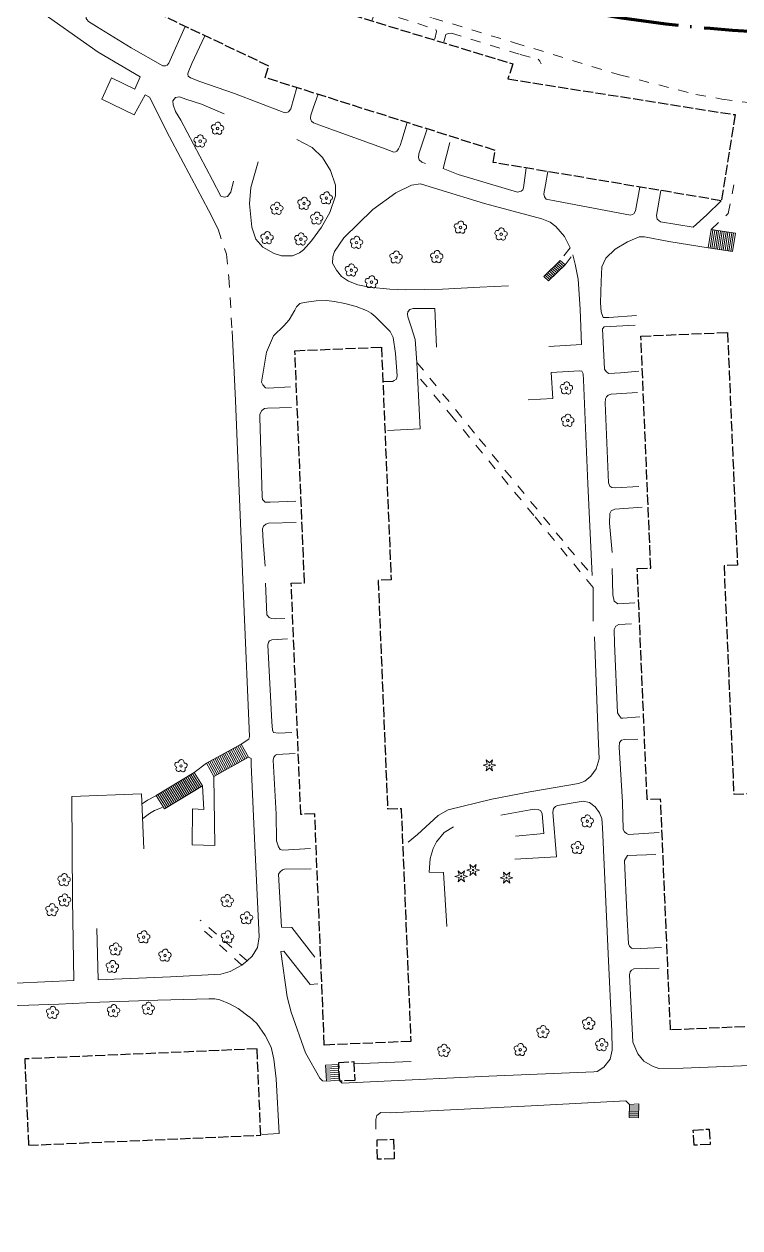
# Model space of a CAD drawing. Header units: metres. Extents: x 153803 to 154505, y 6403132 to 6403840.
# Drawn here: x 154233.7 to 154346.7, y 6403233.4 to 6403423.5 of the extents above; entities that cross this region are included whole.
import ezdxf

# ---------------------------------------------------------------- set-up
doc = ezdxf.new("R2010")
doc.units = ezdxf.units.M
for name, pattern in [('Användninggräns', [19.1, 15, -2, 0.1, -2]), ('Hus', [2, 1.6, -0.4]), ('Vägkant-kantremsa', [3.2, 1.6, -1.6])]:
    doc.linetypes.add(name, pattern=pattern)
for name, color, linetype, lineweight in [('BYG_TAKKONTUR_BYGG_L', 4, 'Hus', 25), ('DP_ANVÄNDNING_GRÄNS', 143, 'Användninggräns', 70), ('PRI_MARK_TRAPPA_PLANSTEG', 40, 'Continuous', 18), ('PRI_MARK_TRAPPA_YTTER', 51, 'Continuous', 18), ('PRI_MARKSLAG_BARRTRÄD', 100, 'Continuous', 18), ('PRI_MARKSLAG_LÖVTRÄD', 100, 'Continuous', 18), ('PRI_VÄG_KANTSTÖD', 34, 'Continuous', 18), ('PRI_VÄG_VÄGKANT', 34, 'Vägkant-kantremsa', 18)]:
    doc.layers.add(name, color=color, linetype=linetype, lineweight=lineweight)

# ---------------------------------------------------------------- blocks, each defined once
blk = doc.blocks.new('PRI_M_LÖVTRÄD')
blk.add_circle((0, 0), 0.2)
for centre, radius, start, end in [((-0.601762, 0.206006), 0.384732, 57.341651, 261.23001), ((0.047722, 0.56156), 0.443002, 345.022908, 184.096476), ((0.585988, 0.07036), 0.392534, 269.444378, 106.321877), ((-0.395828, -0.476108), 0.401424, 131.233971, 330.911027), ((0.306072, -0.564084), 0.367104, 196.976003, 41.224955)]:
    blk.add_arc(centre, radius, start, end)
blk = doc.blocks.new('PRI_M_BARRTRÄD')
for p, q in [((-1, 0), (-0.34641, 0.2)), ((-0.34641, -0.2), (-1, 0)), ((-0.5, 0.866026), (0, 0.4)), ((-0.34641, 0.2), (-0.5, 0.866026)), ((0, 0.4), (0.5, 0.866026)), ((0.5, 0.866026), (0.34641, 0.2)), ((0.34641, 0.2), (1, 0)), ((1, 0), (0.34641, -0.2)), ((-0.5, -0.866026), (-0.34641, -0.2)), ((0, -0.4), (-0.5, -0.866026)), ((0.5, -0.866026), (0, -0.4)), ((0.34641, -0.2), (0.5, -0.866026))]:
    blk.add_line(p, q)
blk.add_circle((0, 0), 0.1)

msp = doc.modelspace()

# ---------------------------------------------------------------- linework, layer by layer
at = {"layer": 'BYG_TAKKONTUR_BYGG_L'}
msp.add_polyline3d([(154275.91, 6403427.84, 104.34), (154310.86, 6403417.24, 104.34), (154310.11, 6403414.84, 104.44), (154345.97, 6403409.2, 104.44), (154343.8, 6403395.62, 104.18), (154307.76, 6403401.66, 104.18), (154308.07, 6403403.56, 103.96), (154271.77, 6403415.05, 104.1), (154272.34, 6403416.88, 104.06), (154237.96, 6403433.18, 104.04)], dxfattribs=at)
for points in [[(154335.77, 6403264.7, 99.37), (154334.22, 6403301.16, 101.72), (154332.09, 6403301.07, 100.84), (154330.53, 6403337.53, 100.85), (154332.66, 6403337.62, 102.27), (154331.1, 6403374.23, 102.28), (154344.78, 6403374.82, 102.28), (154346.35, 6403338.08, 102.28), (154344.23, 6403337.99, 100.84), (154345.77, 6403301.93, 100.04), (154347.93, 6403302.02, 99.39), (154349.5, 6403265.29, 99.31)], [(154281.11, 6403262.32, 101.39), (154279.6, 6403298.82, 103.71), (154277.4, 6403298.72, 102.9), (154275.89, 6403335.22, 102.91), (154277.98, 6403335.31, 104.31), (154276.46, 6403371.93, 104.39), (154290.13, 6403372.5, 104.4), (154291.66, 6403335.76, 104.4), (154289.61, 6403335.68, 102.91), (154291.1, 6403299.6, 102.25), (154293.25, 6403299.69, 101.47), (154294.77, 6403262.89, 101.38)], [(154234.39, 6403246.5, 99.88), (154271.07, 6403248.08, 99.88), (154270.49, 6403261.72, 99.88), (154233.8, 6403260.13, 99.88)], [(154285.76, 6403259.7, 92.75), (154285.91, 6403256.73, 92.75), (154283.55, 6403256.61, 92.69), (154283.4, 6403259.58, 92.69)], [(154339.53, 6403246.49, 93.61), (154339.38, 6403248.9, 93.61), (154341.9, 6403249.06, 93.76), (154342.05, 6403246.64, 93.76)], [(154289.52, 6403244.28, 93.48), (154289.43, 6403247.36, 93.49), (154292.06, 6403247.44, 93.58), (154292.15, 6403244.36, 93.58)]]:
    msp.add_polyline3d(points, close=True, dxfattribs=at)
at = {"layer": 'DP_ANVÄNDNING_GRÄNS', "flags": 128}
for points in [[(154173.68, 6403534.98, 0.270165), (154352.61, 6403422.2)], [(154261.61, 6403172.27, 0.26495), (154505.41, 6403337.09)]]:
    msp.add_lwpolyline(points, format="xyb", dxfattribs=at)
at = {"layer": 'PRI_MARK_TRAPPA_PLANSTEG'}
for points in [[(154341.74, 6403388.16, 95.01), (154342.18, 6403391.06, 95.16)], [(154342.47, 6403391.01, 95.01), (154342.03, 6403388.12, 94.86)], [(154342.33, 6403388.07, 94.7), (154342.77, 6403390.97, 94.85)], [(154343.07, 6403390.92, 94.7), (154342.63, 6403388.03, 94.54)], [(154342.92, 6403387.98, 94.38), (154343.36, 6403390.88, 94.55)], [(154343.66, 6403390.83, 94.39), (154343.22, 6403387.94, 94.23)], [(154343.52, 6403387.89, 94.07), (154343.96, 6403390.79, 94.24)], [(154344.25, 6403390.74, 94.08), (154343.82, 6403387.85, 93.91)], [(154344.11, 6403387.8, 93.76), (154344.55, 6403390.7, 93.92)], [(154344.85, 6403390.65, 93.77), (154344.41, 6403387.76, 93.6)], [(154344.7, 6403387.71, 93.44), (154345.14, 6403390.61, 93.62)], [(154345.44, 6403390.56, 93.46), (154345, 6403387.67, 93.28)], [(154345.3, 6403387.62, 93.13), (154345.74, 6403390.52, 93.31)], [(154346.03, 6403390.47, 93.15), (154345.59, 6403387.58, 92.97)], [(154316.86, 6403384.71, 94.31), (154317.59, 6403384.02, 94.31)], [(154317.81, 6403384.23, 94.39), (154317.07, 6403384.91, 94.38)], [(154317.29, 6403385.12, 94.46), (154318.03, 6403384.44, 94.46)], [(154318.25, 6403384.66, 94.53), (154317.5, 6403385.33, 94.53)], [(154317.71, 6403385.54, 94.6), (154318.47, 6403384.87, 94.6)], [(154318.69, 6403385.09, 94.67), (154317.93, 6403385.74, 94.67)], [(154318.14, 6403385.95, 94.74), (154318.91, 6403385.3, 94.74)], [(154319.13, 6403385.51, 94.82), (154318.35, 6403386.16, 94.82)], [(154316.49, 6403382.95, 93.96), (154315.79, 6403383.67, 93.95)], [(154316, 6403383.87, 94.02), (154316.71, 6403383.16, 94.03)], [(154316.93, 6403383.37, 94.1), (154316.22, 6403384.08, 94.1)], [(154316.43, 6403384.29, 94.17), (154317.15, 6403383.59, 94.17)], [(154317.37, 6403383.8, 94.24), (154316.65, 6403384.5, 94.24)], [(154266.78, 6403306.46, 93.19), (154265.63, 6403308.55, 93.11)], [(154265.9, 6403308.69, 93.18), (154267.05, 6403306.6, 93.25)], [(154267.31, 6403306.75, 93.31), (154266.16, 6403308.83, 93.24)], [(154266.42, 6403308.98, 93.3), (154267.57, 6403306.89, 93.38)], [(154267.83, 6403307.04, 93.45), (154266.68, 6403309.12, 93.37)], [(154266.94, 6403309.27, 93.43), (154268.09, 6403307.18, 93.51)], [(154268.35, 6403307.33, 93.58), (154267.2, 6403309.41, 93.49)], [(154267.47, 6403309.56, 93.56), (154268.62, 6403307.47, 93.64)], [(154268.88, 6403307.61, 93.7), (154267.73, 6403309.7, 93.62)], [(154267.99, 6403309.84, 93.69), (154269.14, 6403307.76, 93.77)], [(154263.64, 6403304.73, 92.41), (154262.49, 6403306.82, 92.35)], [(154262.76, 6403306.96, 92.41), (154263.9, 6403304.87, 92.47)], [(154264.17, 6403305.02, 92.53), (154263.02, 6403307.1, 92.48)], [(154263.28, 6403307.25, 92.54), (154264.43, 6403305.16, 92.6)], [(154264.69, 6403305.31, 92.66), (154263.54, 6403307.39, 92.6)], [(154263.8, 6403307.54, 92.67), (154264.95, 6403305.45, 92.73)], [(154265.21, 6403305.59, 92.8), (154264.06, 6403307.68, 92.73)], [(154264.33, 6403307.82, 92.79), (154265.48, 6403305.74, 92.86)], [(154265.74, 6403305.88, 92.92), (154264.59, 6403307.97, 92.86)], [(154264.85, 6403308.11, 92.92), (154266, 6403306.03, 92.99)], [(154266.26, 6403306.17, 93.06), (154265.11, 6403308.26, 92.99)], [(154265.37, 6403308.4, 93.05), (154266.52, 6403306.32, 93.12)], [(154259.52, 6403304.74, 91.76), (154260.82, 6403302.6, 91.74)], [(154261.08, 6403302.76, 91.81), (154259.78, 6403304.9, 91.82)], [(154260.04, 6403305.05, 91.88), (154261.34, 6403302.92, 91.87)], [(154261.6, 6403303.07, 91.93), (154260.3, 6403305.21, 91.94)], [(154260.56, 6403305.37, 91.99), (154261.86, 6403303.23, 91.99)], [(154256.4, 6403302.84, 91.06), (154257.7, 6403300.7, 91.01)], [(154257.96, 6403300.86, 91.07), (154256.66, 6403303, 91.12)], [(154256.92, 6403303.15, 91.18), (154258.22, 6403301.01, 91.13)], [(154258.48, 6403301.17, 91.19), (154257.18, 6403303.31, 91.23)], [(154257.44, 6403303.47, 91.29), (154258.74, 6403301.33, 91.25)], [(154259, 6403301.49, 91.31), (154257.7, 6403303.63, 91.35)], [(154257.96, 6403303.79, 91.41), (154259.26, 6403301.65, 91.38)], [(154259.52, 6403301.81, 91.44), (154258.22, 6403303.95, 91.47)], [(154258.48, 6403304.1, 91.53), (154259.78, 6403301.97, 91.5)], [(154260.04, 6403302.12, 91.56), (154258.74, 6403304.26, 91.59)], [(154259, 6403304.42, 91.64), (154260.3, 6403302.28, 91.62)], [(154260.56, 6403302.44, 91.68), (154259.26, 6403304.58, 91.7)], [(154255.87, 6403299.59, 90.58), (154254.57, 6403301.73, 90.65)], [(154254.83, 6403301.89, 90.71), (154256.13, 6403299.75, 90.64)], [(154256.39, 6403299.91, 90.7), (154255.09, 6403302.05, 90.77)], [(154255.35, 6403302.2, 90.83), (154256.65, 6403300.06, 90.76)], [(154256.91, 6403300.22, 90.82), (154255.61, 6403302.36, 90.88)], [(154255.87, 6403302.52, 90.94), (154257.18, 6403300.38, 90.88)], [(154257.44, 6403300.54, 90.95), (154256.13, 6403302.68, 91)], [(154283.27, 6403259.26, 90.1), (154281.27, 6403259.16, 90.16)], [(154281.3, 6403258.85, 90.3), (154283.29, 6403258.95, 90.25)], [(154283.32, 6403258.65, 90.39), (154281.32, 6403258.53, 90.45)], [(154281.34, 6403258.22, 90.59), (154283.34, 6403258.34, 90.53)], [(154283.36, 6403258.03, 90.68), (154281.37, 6403257.9, 90.73)], [(154281.4, 6403257.58, 90.87), (154283.39, 6403257.72, 90.82)], [(154283.41, 6403257.41, 90.96), (154281.42, 6403257.27, 91.01)], [(154281.44, 6403256.95, 91.15), (154283.44, 6403257.1, 91.11)], [(154283.46, 6403256.8, 91.25), (154281.47, 6403256.64, 91.3)], [(154329.27, 6403251.76, 90.64), (154330.75, 6403251.77, 90.7)], [(154330.75, 6403252.08, 90.52), (154329.28, 6403252.06, 90.5)], [(154330.77, 6403252.71, 90.17), (154329.29, 6403252.65, 90.21)], [(154329.29, 6403252.35, 90.35), (154330.76, 6403252.39, 90.35)], [(154329.3, 6403252.94, 90.07), (154330.78, 6403253.02, 90)], [(154329.25, 6403251.17, 90.93), (154330.73, 6403251.15, 91.05)], [(154330.72, 6403250.84, 91.22), (154329.25, 6403250.88, 91.07)], [(154330.74, 6403251.46, 90.87), (154329.26, 6403251.47, 90.78)]]:
    msp.add_polyline3d(points, dxfattribs=at)
at = {"layer": 'PRI_MARK_TRAPPA_YTTER'}
for points in [[(154346.03, 6403390.47, 93.15), (154342.18, 6403391.06, 95.16)], [(154341.74, 6403388.16, 95.01), (154345.59, 6403387.58, 92.97)], [(154318.35, 6403386.16, 94.82), (154315.79, 6403383.67, 93.95)], [(154316.49, 6403382.95, 93.96), (154319.13, 6403385.51, 94.82)], [(154267.99, 6403309.84, 93.69), (154262.49, 6403306.82, 92.35)], [(154263.64, 6403304.73, 92.41), (154269.14, 6403307.76, 93.77)], [(154260.56, 6403305.37, 91.99), (154254.57, 6403301.73, 90.65)], [(154255.87, 6403299.59, 90.58), (154261.86, 6403303.23, 91.99)], [(154281.27, 6403259.16, 90.16), (154281.47, 6403256.64, 91.3)], [(154283.46, 6403256.8, 91.25), (154283.27, 6403259.26, 90.1)], [(154329.3, 6403252.94, 90.07), (154329.25, 6403250.88, 91.07)], [(154330.72, 6403250.84, 91.22), (154330.78, 6403253.02, 90)]]:
    msp.add_polyline3d(points, dxfattribs=at)
at = {"layer": 'PRI_VÄG_KANTSTÖD'}
for points in [[(154205.72, 6403438.43, 95.51), (154209.53, 6403444, 95.51), (154211.06, 6403444.35, 95.51), (154215.65, 6403440.44, 95.37), (154220.3, 6403436.97, 95.43), (154227.37, 6403431.83, 95.46), (154235.23, 6403426.2, 95.58), (154245.37, 6403419.09, 95.64), (154252.01, 6403415.17, 95.61), (154251.16, 6403413.22, 95.62), (154247.52, 6403415.03, 95.8), (154245.95, 6403411.63, 95.76), (154251.07, 6403409.17, 95.63), (154252.8, 6403412.32, 95.64), (154253.48, 6403411.97, 95.59), (154256.67, 6403405.68, 94.94), (154260.16, 6403399.16, 94.22), (154262.83, 6403394.11, 93.98), (154264.34, 6403391.11, 93.84)], [(154259.15, 6403423.13, 95.95), (154256.54, 6403417.31, 95.74), (154256.27, 6403417.04, 95.75), (154256.01, 6403416.93, 95.75), (154255.6, 6403416.92, 95.75), (154250.62, 6403419.74, 95.69), (154245.11, 6403423.13, 95.7), (154243.89, 6403423.91, 95.68), (154243.6, 6403424.2, 95.65), (154243.49, 6403424.4, 95.66), (154243.5, 6403424.75, 95.66), (154243.72, 6403425.27, 95.66), (154244.22, 6403426.12, 95.74), (154245.89, 6403429.42, 95.89)], [(154276.76, 6403413.48, 95.91), (154275.82, 6403410.13, 95.71), (154275.45, 6403409.64, 95.71), (154275.05, 6403409.51, 95.71), (154274.59, 6403409.58, 95.65), (154266.91, 6403412.54, 95.68), (154261.47, 6403414.45, 95.66), (154259.95, 6403415.04, 95.67), (154259.63, 6403415.3, 95.67), (154259.57, 6403415.61, 95.67), (154259.61, 6403415.88, 95.67), (154260.21, 6403417.26, 95.78), (154262.25, 6403421.66, 95.93)], [(154265.29, 6403409.31, 95.57), (154261.7, 6403410.84, 95.59), (154259.24, 6403411.64, 95.68), (154258.25, 6403412.01, 95.66), (154257.63, 6403411.91, 95.64), (154257.2, 6403411.4, 95.6), (154257.22, 6403410.73, 95.47), (154257.59, 6403409.71, 95.42), (154258.43, 6403408.35, 95.28), (154263.45, 6403398.85, 94.09), (154264.79, 6403396.32, 93.85), (154265.27, 6403396.16, 93.8), (154265.83, 6403396.29, 93.7), (154266.35, 6403396.99, 93.6), (154266.78, 6403398.68, 93.27)], [(154294.2, 6403407.95, 95.92), (154293.36, 6403405.2, 95.84), (154293.11, 6403404.34, 95.77), (154292.83, 6403403.78, 95.78), (154292.57, 6403403.44, 95.78), (154292.35, 6403403.31, 95.78), (154292.04, 6403403.3, 95.78), (154291.81, 6403403.4, 95.77), (154290.29, 6403403.95, 95.76), (154280.82, 6403407.41, 95.68), (154279.41, 6403407.89, 95.67), (154279.08, 6403408.18, 95.67), (154278.98, 6403408.39, 95.67), (154278.93, 6403408.69, 95.67), (154278.98, 6403409.1, 95.67), (154279.41, 6403410.37, 95.69), (154280.12, 6403412.41, 95.79)], [(154297.08, 6403401.49, 95.7), (154296.49, 6403401.68, 95.71), (154296.1, 6403402.06, 95.71), (154295.98, 6403402.44, 95.71), (154296.03, 6403403.03, 95.71), (154297.33, 6403406.96, 95.94)], [(154270.66, 6403401.77, 92.82), (154269.51, 6403397.72, 93.18), (154269.29, 6403395.1, 93.7), (154269.64, 6403391.42, 94.25), (154270.29, 6403389.52, 94.5), (154271.42, 6403388.29, 94.73), (154273.17, 6403387.27, 94.96), (154274.33, 6403386.92, 95.07), (154276.06, 6403386.93, 95.11), (154277.17, 6403387.41, 95.16), (154277.81, 6403387.84, 95.13), (154279.09, 6403389.28, 95.15), (154280.66, 6403391.45, 95.18), (154281.98, 6403393.78, 95.21), (154282.86, 6403396.38, 95.25), (154282.86, 6403398.08, 95.26), (154282.07, 6403400.4, 95.27), (154280.84, 6403402.45, 95.34), (154279.19, 6403404, 95.45), (154276.77, 6403405.29, 95.38)], [(154313.01, 6403400.78, 95.87), (154312.55, 6403397.63, 95.72), (154312.44, 6403397.33, 95.73), (154312.18, 6403397.1, 95.73), (154311.61, 6403396.97, 95.7), (154302.24, 6403399.73, 95.72), (154299.86, 6403400.68, 95.66), (154300.91, 6403404.81, 95.44)], [(154330.93, 6403397.78, 95.99), (154330.26, 6403394.02, 95.78), (154330.01, 6403393.52, 95.76), (154329.44, 6403393.31, 95.77), (154317.75, 6403395.55, 95.71), (154316.16, 6403395.87, 95.71), (154315.9, 6403396.24, 95.71), (154315.8, 6403396.69, 95.71), (154316.02, 6403398.13, 95.75), (154316.43, 6403400.21, 95.84)], [(154319.94, 6403388.18, 95.24), (154319.02, 6403389.94, 95.48), (154317.66, 6403391.52, 95.62), (154316.8, 6403392.24, 95.64), (154315.47, 6403392.73, 95.64), (154306.4, 6403395.18, 95.73), (154299.19, 6403397.41, 95.71), (154296.29, 6403398.27, 95.67), (154294.85, 6403398.05, 95.61), (154292.42, 6403396.86, 95.46), (154288.77, 6403394.23, 95.3), (154284.18, 6403389.74, 95.24), (154282.7, 6403387.61, 95.2), (154282.45, 6403386.77, 95.15), (154282.41, 6403385.78, 95.15), (154283.01, 6403384.67, 94.93)], [(154343.8, 6403395.62, 95.37), (154341.51, 6403393.39, 95.42), (154339.36, 6403391.45, 95.39), (154334.21, 6403392.29, 95.73), (154333.68, 6403392.7, 95.74), (154333.55, 6403393.27, 95.81), (154334.23, 6403397.22, 95.99)], [(154341.74, 6403388.16, 95.01), (154335.54, 6403389.15, 95.6), (154331.69, 6403389.89, 95.68), (154330.81, 6403389.91, 95.68), (154329, 6403389.13, 95.61), (154327.02, 6403387.94, 95.46), (154325.54, 6403386.52, 95.31), (154324.91, 6403385.18, 94.91), (154324.84, 6403382.85, 94.64), (154324.74, 6403379.51, 94.08), (154324.83, 6403378.05, 93.89), (154325.13, 6403377.2, 93.81), (154326.06, 6403377.19, 93.82), (154330.39, 6403377.48, 93.85)], [(154316.58, 6403372.59, 93.82), (154321.73, 6403372.9, 93.65), (154321.53, 6403378.52, 94.03), (154321.22, 6403383.22, 94.7), (154320.74, 6403385.62, 95.07), (154320.34, 6403387.08, 95.23)], [(154288.22, 6403381.96, 93.98), (154286.38, 6403382.31, 94.33), (154284.95, 6403382.91, 94.66), (154283.81, 6403383.67, 94.77), (154283.01, 6403384.67, 94.91)], [(154288.22, 6403381.96, 94.05), (154291.43, 6403381.65, 93.91), (154293.96, 6403381.52, 93.81), (154299.78, 6403381.63, 93.72), (154305.65, 6403381.96, 93.63), (154310.17, 6403382.18, 93.76)], [(154274.72, 6403375.86, 95.14), (154275.57, 6403376.82, 95.14), (154276.44, 6403378.31, 95.15), (154276.72, 6403378.86, 95.15), (154277.25, 6403379.37, 95.15), (154277.95, 6403379.56, 95.08), (154279.83, 6403379.82, 95.09), (154281.47, 6403379.86, 94.94), (154282.74, 6403379.73, 94.73), (154284.36, 6403379.38, 94.51), (154286.12, 6403378.9, 94.33), (154287.78, 6403378.27, 94.01), (154288.49, 6403377.85, 93.82), (154289.14, 6403377.35, 93.82)], [(154289.14, 6403377.35, 93.69), (154291.49, 6403374.95, 93.6), (154291.96, 6403374.01, 93.55), (154292.37, 6403371.47, 93.38), (154292.62, 6403367.99, 93.35), (154292.52, 6403367.44, 93.36), (154292.12, 6403367.23, 93.36), (154291.87, 6403367.09, 93.36), (154290.51, 6403367.06, 93.3)], [(154291.1, 6403359.34, 93.23), (154296.22, 6403359.62, 93.2), (154295.84, 6403367.99, 93.2), (154295.74, 6403370.09, 93.25), (154295.43, 6403373.73, 93.49), (154294.82, 6403375.73, 93.49), (154294.3, 6403377.26, 93.49), (154294.23, 6403377.72, 93.49), (154294.3, 6403378.07, 93.49), (154294.62, 6403378.43, 93.5), (154295.15, 6403378.58, 93.5), (154298.57, 6403378.62, 93.58), (154298.85, 6403372.51, 93.58)], [(154266.55, 6403375.05, 95.12), (154267.06, 6403364.1, 95.48), (154267.6, 6403351.1, 95.46), (154268.39, 6403331.96, 94.51), (154269.29, 6403311.03, 93.83), (154269.18, 6403310.6, 93.83), (154267.99, 6403309.84, 93.69)], [(154275.79, 6403366.25, 95.91), (154272.24, 6403366.02, 95.7), (154271.83, 6403366.09, 95.65), (154271.41, 6403366.54, 95.61), (154271.19, 6403366.97, 95.59), (154272, 6403371.69, 95.31), (154273.1, 6403374.3, 95.31), (154274.72, 6403375.86, 95.27)], [(154330.22, 6403375.98, 93.87), (154325.32, 6403375.72, 93.78), (154325.02, 6403375.4, 93.77), (154325.35, 6403369.04, 93.7), (154325.61, 6403368.66, 93.7), (154325.97, 6403368.36, 93.7), (154327.87, 6403368.46, 93.78), (154330.79, 6403368.71, 93.93)], [(154313.31, 6403364.2, 93.77), (154317.19, 6403364.4, 93.66), (154316.91, 6403368.52, 93.59), (154320.53, 6403368.69, 93.65), (154321.47, 6403368.78, 93.62), (154321.8, 6403368.69, 93.6), (154321.97, 6403368.31, 93.6), (154322.04, 6403367.34, 93.61), (154322.73, 6403350.91, 93.65), (154323.42, 6403336.44, 92.61)], [(154330.59, 6403365.33, 93.94), (154326.4, 6403365.06, 93.84), (154325.91, 6403364.94, 93.71), (154325.65, 6403364.66, 93.71), (154325.5, 6403364.35, 93.71), (154325.44, 6403363.72, 93.67), (154325.96, 6403351.08, 93.76), (154326.18, 6403350.57, 93.77), (154326.51, 6403350.32, 93.77), (154327.05, 6403350.28, 93.81), (154330.76, 6403350.5, 93.98)], [(154276.63, 6403348.19, 95.92), (154272.55, 6403348.01, 95.5), (154271.78, 6403348, 95.5), (154271.33, 6403348.42, 95.5), (154271.3, 6403348.92, 95.46), (154270.94, 6403361.38, 95.62), (154270.94, 6403361.94, 95.61), (154271.26, 6403362.52, 95.62), (154271.65, 6403362.79, 95.62), (154272.15, 6403362.87, 95.64), (154275.92, 6403362.99, 95.91)], [(154331.31, 6403347.23, 93.96), (154327.01, 6403346.92, 93.73), (154326.43, 6403346.68, 93.62), (154326.18, 6403346.26, 93.47), (154326.16, 6403344.72, 93.4), (154326.57, 6403340.08, 93)], [(154271.77, 6403337.92, 94.89), (154271.47, 6403341.81, 95.26), (154271.35, 6403343.79, 95.27), (154271.52, 6403344.24, 95.32), (154271.87, 6403344.54, 95.35), (154272.27, 6403344.69, 95.41), (154276.65, 6403344.82, 95.96)], [(154326.56, 6403337.55, 92.62), (154326.69, 6403333.37, 92.44), (154326.86, 6403332.37, 92.4), (154327.44, 6403331.96, 92.4), (154330.13, 6403332.15, 92.48)], [(154274.89, 6403329.67, 94.44), (154273.34, 6403329.62, 94.38), (154272.79, 6403329.65, 94.38), (154272.4, 6403329.84, 94.38), (154272.01, 6403330.25, 94.38), (154271.84, 6403335.24, 94.58)], [(154323.55, 6403334.57, 92.58), (154323.56, 6403329.24, 92.31)], [(154329.64, 6403328.84, 92.42), (154327.62, 6403328.69, 92.4), (154327.13, 6403328.44, 92.36), (154326.9, 6403327.93, 92.3), (154326.93, 6403325.69, 92.22), (154327.43, 6403314.76, 92.1), (154327.65, 6403314.37, 92.11), (154327.98, 6403313.92, 92.15), (154328.27, 6403313.91, 92.25), (154330.91, 6403314.13, 92.41)], [(154276, 6403311.65, 94.32), (154273.85, 6403311.56, 94.03), (154273.1, 6403311.68, 94.02), (154272.9, 6403312.03, 94.02), (154272.8, 6403313.35, 93.94), (154272.21, 6403325.44, 94.15), (154272.28, 6403325.91, 94.17), (154272.47, 6403326.14, 94.17), (154272.8, 6403326.29, 94.17), (154275.28, 6403326.46, 94.38)], [(154323.77, 6403326.75, 92.27), (154324.35, 6403311.14, 91.93), (154324.49, 6403307.52, 91.84), (154324.03, 6403305.91, 91.77), (154323.21, 6403304.77, 91.63), (154322.23, 6403303.98, 91.57), (154321.24, 6403303.61, 91.56), (154313.56, 6403302.3, 91.29), (154307.54, 6403301.13, 90.96), (154300.66, 6403299.45, 90.85), (154299.07, 6403298.58, 90.79), (154295.84, 6403295.58, 90.51), (154294.34, 6403294.33, 90.4)], [(154330.61, 6403310.63, 92.37), (154328.52, 6403310.57, 92.16), (154328.04, 6403310.47, 92.12), (154327.74, 6403310.09, 92.07), (154327.68, 6403309.36, 92.04), (154328.18, 6403300.66, 91.29), (154328.3, 6403296.33, 90.87), (154328.52, 6403295.99, 90.84), (154328.84, 6403295.72, 90.83), (154329.15, 6403295.56, 90.83), (154333.99, 6403295.85, 90.95)], [(154269.14, 6403307.76, 93.77), (154269.57, 6403307.54, 93.84), (154269.58, 6403306.61, 93.83), (154270.09, 6403294.92, 92.86), (154270.84, 6403279.4, 92.09), (154270.58, 6403277.7, 91.84), (154269.73, 6403276.36, 91.72), (154268.9, 6403275.6, 91.65), (154268.1, 6403274.91, 91.63), (154266.25, 6403273.95, 91.38), (154264.78, 6403273.52, 91.27), (154256.84, 6403273.11, 90.54), (154245.39, 6403272.63, 89.89), (154245.18, 6403280.72, 90.1)], [(154262.49, 6403306.82, 92.35), (154260.56, 6403305.37, 91.99)], [(154278.94, 6403293.35, 93.12), (154274.54, 6403293.06, 92.88), (154274.12, 6403293.19, 92.88), (154273.85, 6403293.63, 92.88), (154273.57, 6403294.57, 92.97), (154273.49, 6403298.77, 93.37), (154273.02, 6403307.29, 93.91), (154273.12, 6403307.79, 93.91), (154273.4, 6403308.07, 93.92), (154273.6, 6403308.17, 93.95), (154276.5, 6403308.37, 94.27)], [(154261.86, 6403303.23, 91.99), (154262.09, 6403299.49, 91.95), (154260.29, 6403299.63, 91.92), (154260.22, 6403293.94, 91.76), (154263.8, 6403293.81, 91.77), (154263.64, 6403304.73, 92.41)], [(154252.61, 6403293.28, 90.19), (154252.23, 6403301.98, 90.57), (154241.25, 6403301.55, 90.31), (154241.33, 6403285.28, 90.02), (154241.55, 6403272.52, 89.73), (154223.16, 6403271.65, 89), (154222.68, 6403271.73, 88.93), (154222.14, 6403272.4, 88.98), (154219.33, 6403274.15, 89.15), (154215.47, 6403275.01, 89.27)], [(154311.18, 6403291.66, 91.18), (154317.75, 6403292.01, 91.21), (154317.19, 6403299.08, 91.35), (154317.31, 6403299.67, 91.36), (154317.63, 6403300, 91.36), (154317.93, 6403300.12, 91.36), (154321.98, 6403300.82, 91.39), (154322.99, 6403300.59, 91.29), (154323.89, 6403299.92, 91.2), (154324.56, 6403299, 91.16), (154324.91, 6403298.06, 91.04), (154325.06, 6403296.66, 90.9), (154325.92, 6403276.74, 90.48), (154326.49, 6403264.53, 90.26), (154326.55, 6403261.49, 90.23), (154326.23, 6403260.09, 90.24), (154325.24, 6403258.83, 90.29), (154324.21, 6403258.15, 90.34), (154323.65, 6403258.07, 90.36), (154307.09, 6403257.4, 90.92), (154289.43, 6403256.55, 91.27), (154283.94, 6403256.3, 91.33), (154283.46, 6403256.8, 91.25)], [(154309, 6403298.62, 91), (154313.63, 6403299.43, 91.21), (154314.27, 6403299.55, 91.22), (154314.87, 6403299.5, 91.22), (154315.28, 6403299.27, 91.22), (154315.53, 6403298.84, 91.22), (154315.77, 6403295.71, 91.21), (154311.28, 6403295.29, 91.18)], [(154297.68, 6403289.6, 90.16), (154297.83, 6403291.76, 90.32), (154298.28, 6403293.36, 90.37), (154298.81, 6403294.42, 90.46), (154300.06, 6403295.85, 90.62), (154301.49, 6403296.77, 90.72)], [(154333.47, 6403292.4, 90.98), (154329, 6403292.23, 90.76), (154328.53, 6403291.46, 90.69), (154328.87, 6403283.26, 90.56), (154329.13, 6403278.28, 90.59), (154329.3, 6403277.94, 90.59), (154329.6, 6403277.62, 90.64), (154329.96, 6403277.52, 90.68), (154334.38, 6403277.74, 91.2)], [(154279.61, 6403276.21, 92.65), (154275.96, 6403280.89, 92.39), (154274.33, 6403280.94, 92.21), (154273.88, 6403289.32, 92.52), (154274.14, 6403289.67, 92.5), (154274.51, 6403290, 92.5), (154274.83, 6403290.1, 92.57), (154279.01, 6403290.15, 93.02)], [(154300.47, 6403281.05, 90.26), (154299.94, 6403289.54, 90.17), (154297.68, 6403289.6, 90.16)], [(154281.47, 6403256.64, 91.3), (154280.81, 6403256.66, 91.3), (154280.41, 6403257.09, 91.31), (154278.14, 6403261.09, 91.43), (154275.85, 6403267.49, 91.79), (154275.25, 6403269.95, 91.91), (154274.25, 6403277.1, 92.18), (154274.74, 6403277.12, 92.27), (154278.86, 6403271.88, 92.83), (154280.06, 6403271.97, 92.84)], [(154333.97, 6403274.45, 90.98), (154330, 6403274.33, 90.7), (154329.63, 6403274.12, 90.62), (154329.41, 6403273.88, 90.61), (154329.31, 6403273.42, 90.56), (154329.82, 6403262.75, 90.28), (154330.61, 6403260.94, 90.23), (154331.55, 6403259.77, 90.12), (154332.93, 6403258.98, 90.06), (154333.91, 6403258.61, 89.92), (154337.79, 6403258.68, 89.7), (154346.98, 6403259.05, 89.16), (154349.55, 6403259.15, 89.01), (154349.14, 6403260.89, 89.01)], [(154227.36, 6403268.37, 89.07), (154232.85, 6403268.56, 89.25), (154239.2, 6403268.8, 89.64), (154245.67, 6403269.09, 89.9), (154254.8, 6403269.42, 90.34), (154260.9, 6403269.57, 90.97), (154262.86, 6403269.64, 91.12), (154263.83, 6403269.63, 91.27), (154264.63, 6403269.48, 91.36), (154266.15, 6403268.83, 91.39), (154267.48, 6403268.07, 91.43), (154269.22, 6403266.8, 91.47)], [(154271.27, 6403248.22, 91.31), (154273.96, 6403248.37, 91.31), (154273.51, 6403256.97, 91.42), (154273.16, 6403260.07, 91.51), (154272.69, 6403262.01, 91.47), (154271.79, 6403263.85, 91.53), (154270.45, 6403265.7, 91.55), (154269.31, 6403266.76, 91.45), (154269.22, 6403266.8, 91.45)], [(154285.77, 6403259.36, 90.12), (154294.8, 6403259.72, 90.18)], [(154329.3, 6403252.94, 90.07), (154328.72, 6403253.51, 90.04), (154313.76, 6403252.74, 90.56), (154291.52, 6403251.63, 91.16), (154290.05, 6403251.65, 91.19), (154289.4, 6403251.21, 91.19), (154289.24, 6403250.56, 91.19), (154289.27, 6403249.05, 91.15)]]:
    msp.add_polyline3d(points, dxfattribs=at)
at = {"layer": 'PRI_VÄG_VÄGKANT'}
for points in [[(154284.37, 6403429.05, 93.09), (154298.27, 6403424.44, 93), (154311.14, 6403420.56, 92.96), (154327.71, 6403415.49, 93.16), (154339.79, 6403412.4, 93.35), (154343.91, 6403411.67, 93.2), (154348.1, 6403411.1, 93.13), (154347.84, 6403408.54, 93.26)], [(154288.63, 6403424.02, 93.24), (154289.16, 6403425.44, 93.26), (154289.77, 6403425.52, 93.2), (154298.72, 6403422.66, 93.09), (154298.83, 6403422.35, 93.12), (154298.57, 6403421.19, 93.28)], [(154299.97, 6403420.68, 93.25), (154300.29, 6403421.84, 93.13), (154300.65, 6403422.03, 93.14), (154301.18, 6403422.05, 93.16), (154312.04, 6403418.68, 93.15), (154314.9, 6403417.97, 93.13), (154315.13, 6403417.64, 93.12), (154315.36, 6403417.23, 93.13)], [(154342.18, 6403391.06, 95.16), (154344.87, 6403393.58, 95.26), (154345.78, 6403398.13, 94.98)], [(154264.34, 6403391.11, 93.84), (154265.65, 6403387.17, 94.45), (154266.03, 6403383.51, 94.75), (154266.55, 6403375.05, 95.12)], [(154319.94, 6403388.18, 95.24), (154318.35, 6403386.16, 94.82)], [(154319.13, 6403385.51, 94.82), (154320.34, 6403387.08, 95.23)], [(154295.74, 6403370.09, 93.25), (154305.58, 6403358.04, 93.45), (154319.59, 6403340.93, 92.95), (154323.42, 6403336.44, 92.61)], [(154323.55, 6403334.57, 92.58), (154314.22, 6403345.9, 93.26), (154301.48, 6403361.33, 93.54), (154295.84, 6403367.99, 93.2)], [(154254.48, 6403301.67, 90.65), (154253.17, 6403300.99, 90.55), (154252.34, 6403300.41, 90.51)], [(154255.48, 6403299.83, 90.51), (154254.29, 6403299.37, 90.41), (154253.48, 6403298.87, 90.36), (154252.47, 6403298.06, 90.38)], [(154268.9, 6403275.6, 91.65), (154261.49, 6403282.06, 90.45)], [(154268.1, 6403274.91, 91.63), (154261.13, 6403281.29, 90.46)]]:
    msp.add_polyline3d(points, dxfattribs=at)

# ---------------------------------------------------------------- block references
at = {"layer": 'PRI_MARKSLAG_BARRTRÄD'}
for p in [(154307.18, 6403306.48, 90.87), (154302.74, 6403288.95, 90.26), (154304.6, 6403289.94, 90.35), (154309.88, 6403288.74, 90.35)]:
    msp.add_blockref('PRI_M_BARRTRÄD', p, dxfattribs=at)
at = {"layer": 'PRI_MARKSLAG_LÖVTRÄD'}
for p in [(154264.25, 6403407.02, 95.01), (154261.5, 6403405.01, 94.66), (154277.91, 6403395.16, 94.94), (154281.43, 6403396.03, 95.3), (154273.61, 6403394.38, 94.41), (154279.92, 6403392.83, 95.23), (154302.61, 6403391.4, 95.02), (154272.07, 6403389.74, 94.56), (154277.41, 6403389.54, 95.14), (154309.03, 6403390.32, 95.23), (154286.2, 6403389, 95.05), (154292.44, 6403386.68, 94.15), (154298.87, 6403386.76, 94.05), (154285.37, 6403384.64, 94.69), (154288.55, 6403382.77, 94.16), (154319.35, 6403366.02, 93.68), (154319.55, 6403360.91, 93.67), (154258.48, 6403306.38, 91.84), (154322.64, 6403297.65, 91.12), (154321.09, 6403293.47, 90.77), (154240.02, 6403288.39, 90.09), (154240.09, 6403285.19, 90.04), (154265.77, 6403285.07, 91.17), (154238.1, 6403283.64, 90.26), (154268.83, 6403282.37, 91.89), (154252.59, 6403279.36, 90.2), (154265.82, 6403279.37, 91), (154248.16, 6403277.45, 89.98), (154255.95, 6403276.47, 90.31), (154247.64, 6403274.69, 90.05), (154247.82, 6403267.71, 90.13), (154253.31, 6403268.07, 90.37), (154238.2, 6403267.43, 89.69), (154238.2, 6403267.43, 89.69), (154322.86, 6403265.71, 90.32), (154315.64, 6403264.39, 90.27), (154324.93, 6403262.35, 90.35), (154300, 6403261.44, 90.15), (154312.05, 6403261.58, 90.19)]:
    msp.add_blockref('PRI_M_LÖVTRÄD', p, dxfattribs=at)

doc.saveas('drawing.dxf')
